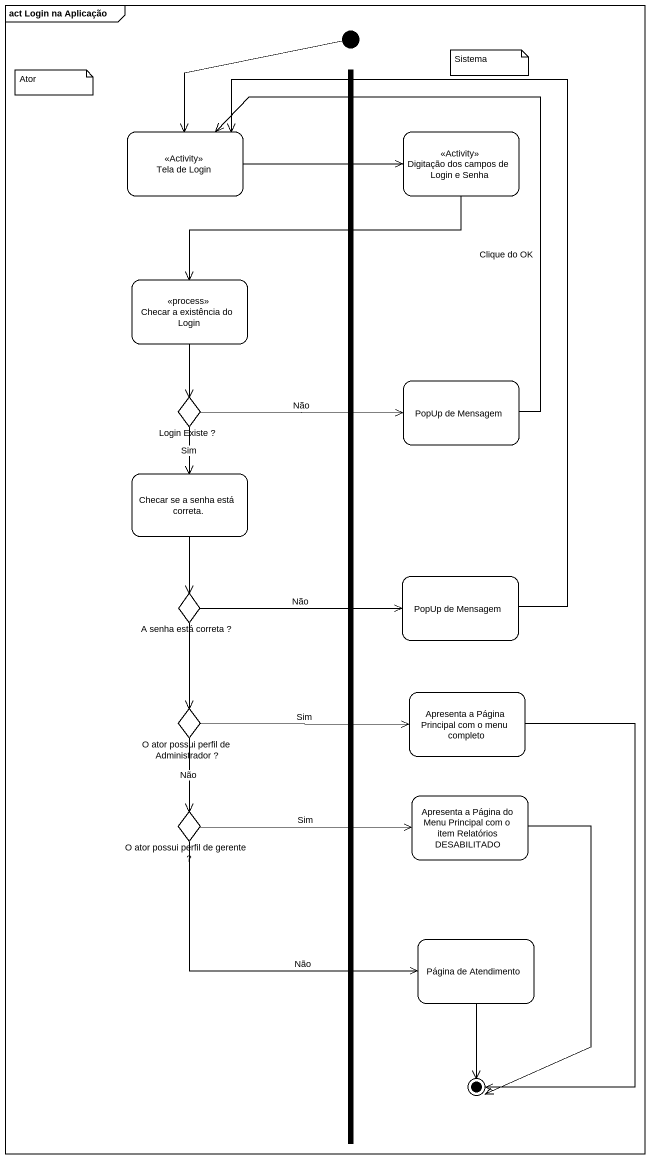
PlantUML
@startuml
mainframe act Login na Aplicação
hide empty description
state fork1 <<fork>>
state "Tela de Login" as Tela_de_Login <<Activity>>
state "Digitação dos campos de Login e Senha" as Digitação_dos_campos_de <<Activity>>
state "Checar a existência do Login" as Checar_a_existência_do_Login <<process>>
state "PopUp de Mensagem" as PopUp_de_Mensagem
state "Login Existe ?" as Login_Existe <<choice>>
state "Checar se a senha está correta." as Checar_se_a_senha_está
state "PopUp de Mensagem" as PopUp_de_Mensagem_2
state "A senha está correta ?" as A_senha_está_correta <<choice>>
state "Apresenta a Página Principal com o menu completo" as Apresenta_a_Página
state "O ator possui perfil de Administrador ?" as O_ator_possui_perfil_de <<choice>>
state "O ator possui perfil de gerente ?" as O_ator_possui_perfil_de_2 <<choice>>
state "Apresenta a Página do Menu Principal com o item Relatórios DESABILITADO" as Apresenta_a_Página_do_Menu
state "Página de Atendimento" as Página_de_Atendimento
[*] --> Tela_de_Login
Tela_de_Login -right-> Digitação_dos_campos_de
Digitação_dos_campos_de -left-> Checar_a_existência_do_Login
Checar_a_existência_do_Login --> Login_Existe
PopUp_de_Mensagem -up-> Tela_de_Login : Clique do OK
Login_Existe -right-> PopUp_de_Mensagem : Não
Login_Existe --> Checar_se_a_senha_está : Sim
Checar_se_a_senha_está --> A_senha_está_correta
PopUp_de_Mensagem_2 -up-> Tela_de_Login
A_senha_está_correta -right-> PopUp_de_Mensagem_2 : Não
A_senha_está_correta --> O_ator_possui_perfil_de
O_ator_possui_perfil_de -right-> Apresenta_a_Página : Sim
O_ator_possui_perfil_de --> O_ator_possui_perfil_de_2 : Não
O_ator_possui_perfil_de_2 -right-> Apresenta_a_Página_do_Menu : Sim
O_ator_possui_perfil_de_2 -right-> Página_de_Atendimento : Não
Apresenta_a_Página --> [*]
Apresenta_a_Página_do_Menu --> [*]
Página_de_Atendimento --> [*]
note as N1
  Ator
end note
note as N2
  Sistema
end note
@enduml
